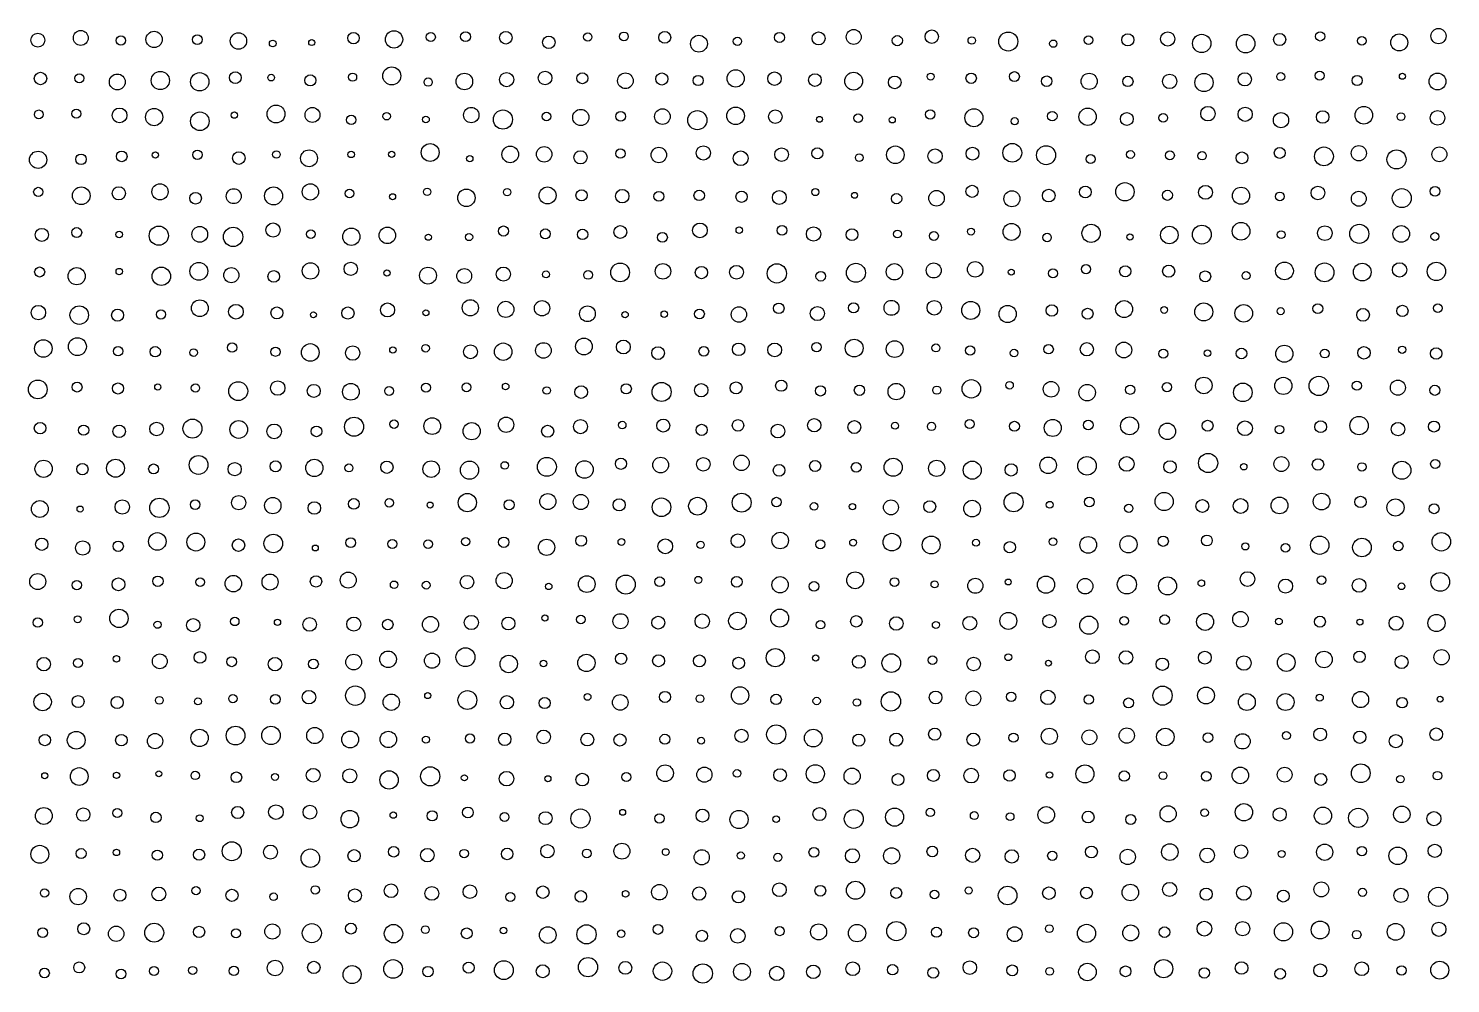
# Model space of a CAD drawing. Extents: x -295 to 305, y -195 to 205.
# Drawn here: x -218.7 to -145.3, y -194.7 to -145.4 of the extents above; entities that cross this region are included whole.
import ezdxf

# ---------------------------------------------------------------- set-up
doc = ezdxf.new("R2010")
doc.units = 0

msp = doc.modelspace()

# ---------------------------------------------------------------- linework, layer by layer
at = {"layer": 'VIA'}
for centre, radius in [((-218.1678, -146.0152), 0.3583), ((-215.9524, -145.8991), 0.3835), ((-213.8862, -146.0308), 0.239), ((-212.1715, -145.9782), 0.4208), ((-209.9459, -145.9888), 0.2483), ((-207.8234, -146.057), 0.4224), ((-201.8921, -145.9078), 0.2956), ((-199.8049, -145.9773), 0.4462), ((-197.9094, -145.8552), 0.2354), ((-196.1193, -145.8369), 0.2548), ((-194.0381, -145.8897), 0.3239), ((-191.8202, -146.1258), 0.3224), ((-189.8164, -145.8533), 0.2164), ((-187.9498, -145.8198), 0.2245), ((-185.8479, -145.8702), 0.3061), ((-184.0851, -146.1968), 0.4351), ((-182.1003, -146.0734), 0.2138), ((-179.9313, -145.8714), 0.2591), ((-177.9166, -145.9255), 0.3334), ((-176.1075, -145.8477), 0.3866), ((-173.858, -146.0396), 0.2636), ((-172.0814, -145.8345), 0.3465), ((-170.0187, -146.033), 0.1941), ((-168.1378, -146.0844), 0.4902), ((-164.0003, -146.0156), 0.2257), ((-161.9735, -145.9985), 0.313), ((-159.9194, -145.9524), 0.366), ((-158.1642, -146.1851), 0.4717), ((-155.9023, -146.1956), 0.477), ((-154.1477, -145.9816), 0.3158), ((-152.0597, -145.8207), 0.2374), ((-149.9122, -146.0498), 0.2198), ((-147.981, -146.1322), 0.4364), ((-145.958, -145.8034), 0.393), ((-206.0597, -146.1872), 0.1723), ((-204.0462, -146.1373), 0.1557), ((-165.8185, -146.1953), 0.1879), ((-218.0309, -147.9924), 0.3208), ((-216.0264, -147.9795), 0.2317), ((-214.0715, -148.1681), 0.4083), ((-211.8536, -148.0948), 0.4694), ((-209.8202, -148.1622), 0.4734), ((-207.9853, -147.9484), 0.3058), ((-206.1375, -147.9479), 0.1716), ((-204.1169, -148.0914), 0.2859), ((-201.9414, -147.9219), 0.2107), ((-199.9201, -147.8562), 0.4639), ((-198.0442, -148.1762), 0.2129), ((-196.1778, -148.1455), 0.4272), ((-193.9994, -148.05), 0.3632), ((-192.0161, -147.965), 0.3505), ((-190.0948, -147.978), 0.2831), ((-187.8763, -148.109), 0.4047), ((-186.0005, -148.0153), 0.3121), ((-184.122, -148.0939), 0.2626), ((-182.1913, -147.9872), 0.4432), ((-180.1886, -147.9983), 0.3474), ((-178.105, -148.0732), 0.3246), ((-176.1093, -148.1299), 0.4601), ((-173.9897, -148.1935), 0.325), ((-172.137, -147.895), 0.1765), ((-170.0523, -147.9793), 0.2684), ((-167.8199, -147.8906), 0.2526), ((-166.159, -148.1338), 0.2721), ((-163.9679, -148.1373), 0.4156), ((-161.9718, -148.1421), 0.2669), ((-159.8184, -148.1398), 0.3708), ((-158.047, -148.1996), 0.4698), ((-155.9472, -148.0345), 0.3429), ((-154.0931, -147.8929), 0.2066), ((-152.0829, -147.8407), 0.2353), ((-150.1507, -148.0969), 0.2624), ((-147.8185, -147.8759), 0.1556), ((-146.0097, -148.144), 0.4355), ((-213.9555, -149.895), 0.3813), ((-212.1708, -149.9808), 0.4449), ((-205.8878, -149.8236), 0.4616), ((-204.0086, -149.8711), 0.385), ((-195.8216, -149.8776), 0.3967), ((-185.9666, -149.9561), 0.4021), ((-182.1944, -149.9159), 0.4544), ((-169.9126, -150.0169), 0.464), ((-164.047, -149.966), 0.4462), ((-157.8453, -149.8053), 0.3742), ((-155.9263, -149.8381), 0.3659), ((-149.8085, -149.8856), 0.4538), ((-218.1204, -149.8416), 0.226), ((-216.1796, -149.8067), 0.237), ((-209.8133, -150.1958), 0.4782), ((-208.0358, -149.8808), 0.1634), ((-202.0075, -150.1236), 0.2427), ((-200.1825, -149.9377), 0.1925), ((-198.1594, -150.1021), 0.1718), ((-194.1895, -150.1092), 0.4939), ((-191.9488, -149.9464), 0.2201), ((-190.1745, -150.0019), 0.4198), ((-188.1215, -149.9436), 0.248), ((-184.1677, -150.1396), 0.4928), ((-180.1504, -149.9599), 0.3504), ((-177.8704, -150.0982), 0.1511), ((-175.8739, -150.0377), 0.218), ((-174.1208, -150.1242), 0.1585), ((-172.1642, -149.8456), 0.2441), ((-167.8083, -150.1966), 0.1859), ((-165.8698, -149.9325), 0.2464), ((-162.0267, -150.078), 0.331), ((-160.1485, -150.0169), 0.225), ((-154.0789, -150.1403), 0.3923), ((-151.9328, -149.9748), 0.3209), ((-147.8948, -149.959), 0.1997), ((-146.0089, -150.021), 0.379), ((-218.152, -152.1828), 0.445), ((-213.8434, -152.0073), 0.2735), ((-209.9367, -151.9222), 0.2441), ((-205.8672, -151.91), 0.1956), ((-204.1854, -152.1067), 0.4347), ((-202.0159, -151.9061), 0.1663), ((-199.9244, -151.9011), 0.1619), ((-197.9413, -151.8051), 0.4593), ((-193.8136, -151.9032), 0.428), ((-192.0637, -151.899), 0.3998), ((-190.1929, -152.0556), 0.3421), ((-188.1332, -151.8633), 0.2426), ((-186.152, -151.9352), 0.396), ((-183.8583, -151.8286), 0.3655), ((-181.9337, -152.1031), 0.3796), ((-179.8273, -151.9164), 0.3506), ((-177.9798, -151.8538), 0.2856), ((-173.9591, -151.9239), 0.4526), ((-171.9112, -151.9961), 0.3728), ((-169.9826, -151.8651), 0.3329), ((-167.9317, -151.8222), 0.4841), ((-166.1897, -151.9462), 0.4907), ((-161.8391, -151.9104), 0.2051), ((-159.8068, -151.9543), 0.2301), ((-158.147, -151.9743), 0.2169), ((-154.1433, -151.8291), 0.2792), ((-151.8652, -152.0067), 0.4852), ((-150.0675, -151.8438), 0.3928), ((-148.1247, -152.1637), 0.4933), ((-145.9125, -151.9028), 0.3828), ((-215.9408, -152.1581), 0.271), ((-212.1056, -151.9398), 0.1616), ((-207.8045, -152.0941), 0.3259), ((-195.8992, -152.1224), 0.1637), ((-175.8181, -152.0728), 0.1958), ((-163.8951, -152.1471), 0.2302), ((-156.0913, -152.0829), 0.305), ((-218.1438, -153.8405), 0.2385), ((-215.9296, -154.0359), 0.4537), ((-213.9925, -153.913), 0.3428), ((-211.8682, -153.8322), 0.4164), ((-210.0338, -154.1667), 0.3008), ((-208.0689, -154.0589), 0.3841), ((-206.0134, -154.0459), 0.4622), ((-204.1154, -153.8368), 0.4209), ((-202.0984, -153.9261), 0.2213), ((-199.8806, -154.0887), 0.1584), ((-198.098, -153.8339), 0.1906), ((-196.0725, -154.1423), 0.45), ((-193.9702, -153.8507), 0.1854), ((-191.8912, -154.0216), 0.4374), ((-190.137, -154.015), 0.2866), ((-188.0396, -154.058), 0.348), ((-186.1517, -154.0699), 0.2547), ((-184.0704, -154.0181), 0.2706), ((-181.8865, -154.0917), 0.289), ((-179.9414, -154.129), 0.3574), ((-178.0846, -153.8462), 0.1841), ((-176.0617, -154.0144), 0.1516), ((-173.8965, -154.1869), 0.2667), ((-171.8378, -154.165), 0.401), ((-170.0063, -153.8101), 0.3131), ((-167.9515, -154.1926), 0.4153), ((-166.0499, -154.0284), 0.3259), ((-164.1655, -153.8442), 0.3052), ((-162.1263, -153.8324), 0.4723), ((-159.9351, -154.0132), 0.2602), ((-157.969, -153.8613), 0.3552), ((-156.1378, -154.0365), 0.4419), ((-154.1368, -154.0698), 0.2252), ((-152.1774, -153.8945), 0.3521), ((-150.0669, -154.1908), 0.3828), ((-147.8507, -154.16), 0.4893), ((-146.1396, -153.8082), 0.2449), ((-156.1371, -155.868), 0.4548), ((-217.9601, -156.0539), 0.3362), ((-216.1639, -155.9339), 0.2571), ((-213.9685, -156.0377), 0.1696), ((-211.9309, -156.0951), 0.496), ((-209.8198, -156.0282), 0.4075), ((-208.0983, -156.1575), 0.4991), ((-206.0397, -155.8077), 0.3659), ((-204.0944, -156.0213), 0.2242), ((-202.0055, -156.1497), 0.4455), ((-200.1483, -156.0811), 0.4263), ((-198.0332, -156.1739), 0.1589), ((-195.9364, -156.1642), 0.1865), ((-194.1564, -155.8547), 0.2614), ((-192.0012, -156.0024), 0.2549), ((-190.0848, -156.0274), 0.2674), ((-188.1383, -155.9069), 0.3313), ((-185.9666, -156.183), 0.253), ((-184.0329, -155.8221), 0.3769), ((-182.0051, -155.8118), 0.167), ((-179.8012, -155.8206), 0.2509), ((-178.1767, -156.0063), 0.3692), ((-176.1949, -156.0436), 0.303), ((-173.8505, -156.0118), 0.2008), ((-171.9749, -156.1097), 0.232), ((-170.0577, -155.885), 0.1763), ((-167.9696, -155.8999), 0.4379), ((-166.1391, -156.1904), 0.2172), ((-163.869, -155.9734), 0.4691), ((-161.8642, -156.1669), 0.1637), ((-159.8361, -156.0628), 0.4527), ((-158.1609, -156.0395), 0.4855), ((-154.0723, -156.0433), 0.2025), ((-151.8191, -155.9665), 0.3781), ((-150.0429, -156.0017), 0.4926), ((-147.8789, -156.0067), 0.429), ((-146.1427, -156.1364), 0.2043), ((-209.8681, -157.9323), 0.4591), ((-204.1094, -157.9126), 0.4233), ((-202.0385, -157.8046), 0.3436), ((-188.1482, -157.9912), 0.4836), ((-185.9385, -157.9344), 0.3996), ((-180.0679, -158.0422), 0.4966), ((-175.9918, -158.0098), 0.4898), ((-174.0063, -157.959), 0.4217), ((-171.9817, -157.8898), 0.386), ((-169.843, -157.8334), 0.3992), ((-164.1296, -157.822), 0.2383), ((-159.8677, -157.9213), 0.3122), ((-153.8987, -157.916), 0.4565), ((-151.8316, -157.988), 0.4848), ((-149.8905, -157.9735), 0.4565), ((-147.9659, -157.8584), 0.3687), ((-146.067, -157.9385), 0.472), ((-218.0738, -157.9678), 0.2594), ((-216.1636, -158.1868), 0.4434), ((-213.9689, -157.9454), 0.1654), ((-211.8005, -158.1901), 0.4745), ((-208.1934, -158.133), 0.3886), ((-206.0039, -158.1976), 0.3033), ((-200.1667, -158.0197), 0.1631), ((-198.0532, -158.1556), 0.4359), ((-196.1866, -158.1762), 0.382), ((-194.1667, -158.079), 0.3636), ((-191.9651, -158.093), 0.1775), ((-189.8019, -158.1214), 0.2249), ((-183.9573, -157.9958), 0.3194), ((-182.149, -157.98), 0.3546), ((-177.8038, -158.1873), 0.2493), ((-167.9819, -157.9757), 0.1541), ((-165.8339, -158.039), 0.2312), ((-162.1099, -157.9339), 0.2912), ((-157.9864, -158.1956), 0.2827), ((-155.8805, -158.1538), 0.2055), ((-218.1372, -160.061), 0.3738), ((-216.0321, -160.1911), 0.4766), ((-209.8132, -159.836), 0.4324), ((-207.9536, -160.0164), 0.3802), ((-205.8451, -160.077), 0.3076), ((-202.1804, -160.0847), 0.3143), ((-200.1353, -159.9255), 0.361), ((-195.8714, -159.814), 0.4188), ((-194.0426, -159.8961), 0.4161), ((-192.1733, -159.8389), 0.3944), ((-189.8342, -160.1211), 0.4077), ((-182.0253, -160.1595), 0.3968), ((-179.9693, -159.8396), 0.2724), ((-177.9791, -160.1122), 0.3644), ((-176.1112, -159.8179), 0.2608), ((-174.1599, -159.8161), 0.3848), ((-171.952, -159.8133), 0.3738), ((-170.0717, -159.9461), 0.4652), ((-168.1717, -160.1349), 0.4447), ((-165.895, -159.9565), 0.2975), ((-162.1647, -159.8812), 0.4376), ((-160.1031, -159.9271), 0.1756), ((-158.0578, -160.0281), 0.4654), ((-155.9995, -160.0992), 0.455), ((-154.0964, -159.9844), 0.1839), ((-152.1792, -159.8585), 0.2542), ((-147.8201, -159.9747), 0.2898), ((-145.9888, -159.8305), 0.2226), ((-214.0527, -160.1944), 0.3083), ((-211.818, -160.1562), 0.2373), ((-203.959, -160.1732), 0.1518), ((-198.158, -160.073), 0.1539), ((-187.8941, -160.1676), 0.1655), ((-185.8736, -160.1395), 0.1665), ((-184.0571, -160.1335), 0.2525), ((-164.0464, -160.1174), 0.2802), ((-149.8483, -160.1775), 0.3274), ((-217.8855, -161.9104), 0.4507), ((-216.1277, -161.8157), 0.4616), ((-214.0314, -162.0525), 0.2429), ((-212.1125, -162.0765), 0.2669), ((-210.1385, -162.1228), 0.1947), ((-208.1501, -161.8681), 0.241), ((-205.9153, -162.0826), 0.2342), ((-204.1218, -162.1169), 0.4541), ((-201.9353, -162.1483), 0.3704), ((-199.8619, -161.9926), 0.1649), ((-198.1775, -161.9016), 0.1938), ((-195.8625, -162.0807), 0.3562), ((-194.1748, -162.0798), 0.4508), ((-192.1041, -162.013), 0.401), ((-190.0124, -161.8095), 0.4306), ((-187.9805, -161.8337), 0.358), ((-186.1917, -162.1506), 0.3295), ((-183.8336, -162.0581), 0.2499), ((-182.0347, -161.9589), 0.3226), ((-180.1804, -161.9876), 0.3569), ((-178.0225, -161.8411), 0.2392), ((-176.0814, -161.8909), 0.4593), ((-173.9954, -161.9426), 0.4335), ((-171.8701, -161.8823), 0.2047), ((-170.103, -162.017), 0.2354), ((-167.8387, -162.1486), 0.194), ((-166.0589, -161.9505), 0.2455), ((-164.087, -161.9528), 0.3421), ((-162.1821, -161.9903), 0.4084), ((-160.1494, -162.1841), 0.2347), ((-157.8723, -162.1532), 0.1714), ((-156.1143, -162.1721), 0.2736), ((-153.9069, -162.1828), 0.4405), ((-151.8248, -162.1737), 0.2266), ((-149.8013, -162.1349), 0.3199), ((-147.8326, -161.9764), 0.1867), ((-146.0825, -162.1708), 0.295), ((-158.0581, -163.8194), 0.4255), ((-153.9587, -163.8415), 0.4423), ((-152.1328, -163.8428), 0.4956), ((-218.1691, -164.0217), 0.4818), ((-216.1422, -163.9018), 0.2545), ((-214.0312, -163.9741), 0.2858), ((-211.9809, -163.9011), 0.1586), ((-210.0416, -163.9495), 0.2148), ((-207.8348, -164.1107), 0.4879), ((-205.8013, -163.9525), 0.3746), ((-203.9414, -164.1), 0.3357), ((-202.0281, -164.1446), 0.4299), ((-200.0568, -164.1015), 0.2282), ((-198.1572, -163.9314), 0.2346), ((-196.0659, -163.9139), 0.2264), ((-194.0494, -163.8718), 0.1708), ((-191.9343, -164.0771), 0.1944), ((-190.1572, -164.1626), 0.3272), ((-187.8316, -163.9921), 0.2637), ((-186.01, -164.1529), 0.4922), ((-183.97, -164.0662), 0.3449), ((-182.1701, -163.9423), 0.3068), ((-179.8437, -163.8333), 0.2869), ((-177.8186, -164.0962), 0.2661), ((-175.8097, -164.0665), 0.2673), ((-173.914, -164.133), 0.424), ((-171.8203, -164.0619), 0.2134), ((-170.0426, -163.9931), 0.4744), ((-168.0735, -163.8091), 0.1945), ((-165.9309, -164.0126), 0.4018), ((-164.0712, -164.1886), 0.4251), ((-161.8515, -164.0388), 0.2384), ((-159.9565, -163.9047), 0.2408), ((-156.0462, -164.1763), 0.4775), ((-150.1666, -163.8307), 0.2376), ((-148.0529, -163.9315), 0.3892), ((-146.1433, -164.0681), 0.2608), ((-210.1949, -166.0424), 0.4901), ((-207.811, -166.0881), 0.4575), ((-201.8654, -165.9458), 0.4931), ((-199.8048, -165.8134), 0.2156), ((-197.834, -165.9142), 0.4312), ((-194.0275, -165.8422), 0.3933), ((-190.1905, -165.9411), 0.3627), ((-188.0412, -165.8613), 0.1941), ((-185.9239, -165.8854), 0.3327), ((-182.0719, -165.8769), 0.2979), ((-178.1398, -165.8706), 0.3426), ((-176.074, -165.9636), 0.3351), ((-170.1292, -165.808), 0.2323), ((-167.8203, -165.9234), 0.2571), ((-165.8459, -166.0098), 0.4375), ((-164.0131, -165.8574), 0.2449), ((-161.8837, -165.9), 0.4638), ((-157.8631, -165.8963), 0.2816), ((-155.9351, -166.0233), 0.3797), ((-152.0343, -165.9466), 0.3029), ((-150.054, -165.8876), 0.4738), ((-146.1914, -165.9369), 0.2858), ((-218.0487, -166.0203), 0.3001), ((-215.8043, -166.1232), 0.2641), ((-213.9706, -166.1843), 0.3212), ((-212.0466, -166.0624), 0.3532), ((-205.9829, -166.1845), 0.3782), ((-203.8001, -166.1863), 0.2754), ((-195.8003, -166.1773), 0.4427), ((-191.8843, -166.1807), 0.3112), ((-183.945, -166.1112), 0.2903), ((-180.0147, -166.1696), 0.3556), ((-173.9737, -165.8948), 0.1799), ((-172.0967, -165.9298), 0.2135), ((-159.9377, -166.1859), 0.4263), ((-154.1533, -166.0949), 0.2197), ((-148.0463, -166.0693), 0.3473), ((-217.8685, -168.1162), 0.4449), ((-215.8675, -168.1329), 0.2915), ((-214.1621, -168.0844), 0.4633), ((-212.1981, -168.1242), 0.2578), ((-209.8816, -167.9163), 0.4842), ((-208.0193, -168.1324), 0.3409), ((-205.9115, -167.9843), 0.2846), ((-203.9131, -168.0711), 0.4455), ((-202.1278, -168.0709), 0.2074), ((-200.1698, -168.0366), 0.3151), ((-197.8894, -168.1327), 0.4241), ((-195.9123, -168.1838), 0.4687), ((-194.0969, -167.9391), 0.1907), ((-191.9237, -168.0139), 0.489), ((-189.9866, -168.1544), 0.4509), ((-188.1073, -167.8569), 0.2874), ((-186.0583, -167.9221), 0.4058), ((-183.8595, -167.8814), 0.3475), ((-181.8904, -167.8061), 0.3979), ((-178.0947, -167.97), 0.286), ((-175.978, -168.0386), 0.2512), ((-174.0717, -168.0364), 0.4667), ((-171.8323, -168.0914), 0.4156), ((-169.9972, -168.1857), 0.4662), ((-167.9885, -168.1757), 0.3161), ((-166.0809, -167.9362), 0.4288), ((-164.0809, -167.962), 0.4788), ((-162.0322, -167.8636), 0.3814), ((-159.8009, -168.0175), 0.3186), ((-157.8362, -167.8175), 0.4949), ((-156.0003, -168.0067), 0.1681), ((-154.0588, -167.8693), 0.3847), ((-152.1723, -167.8901), 0.2956), ((-149.9066, -168.0173), 0.2179), ((-147.8475, -168.189), 0.4673), ((-146.1283, -167.8633), 0.2352), ((-179.952, -168.193), 0.3001), ((-167.8618, -169.8402), 0.4901), ((-160.1029, -169.8029), 0.4708), ((-218.0658, -170.1876), 0.4325), ((-215.9858, -170.1952), 0.1586), ((-213.8113, -170.0847), 0.3727), ((-211.9013, -170.1266), 0.4971), ((-210.0556, -169.9627), 0.2456), ((-207.8132, -169.8616), 0.3694), ((-206.0538, -170.0138), 0.4223), ((-203.9107, -170.1392), 0.3204), ((-201.8764, -169.9264), 0.2782), ((-200.0512, -169.8717), 0.2181), ((-197.9431, -169.9842), 0.1552), ((-196.026, -169.8582), 0.4716), ((-193.8732, -169.9696), 0.2603), ((-191.876, -169.8023), 0.4132), ((-190.1739, -169.8282), 0.3888), ((-188.1993, -169.9736), 0.3114), ((-186.0178, -170.0976), 0.4794), ((-184.159, -170.0421), 0.4567), ((-181.8838, -169.8612), 0.4873), ((-180.0895, -169.8309), 0.2454), ((-178.1471, -170.0563), 0.1958), ((-176.1707, -170.0659), 0.1626), ((-174.1866, -170.1028), 0.3851), ((-172.1854, -170.0668), 0.3075), ((-170.0008, -170.1692), 0.4293), ((-166.0003, -169.969), 0.176), ((-163.9587, -169.8251), 0.2468), ((-161.9266, -170.1545), 0.217), ((-158.1337, -170.0338), 0.3314), ((-156.1617, -170.0315), 0.3805), ((-154.153, -170.003), 0.4333), ((-151.9855, -169.8044), 0.4319), ((-149.9825, -169.8239), 0.2947), ((-148.1783, -170.1101), 0.4441), ((-146.1857, -170.1774), 0.2538), ((-212.0045, -171.8605), 0.4531), ((-210.0199, -171.893), 0.4618), ((-206.0287, -171.9655), 0.4788), ((-190.156, -171.8266), 0.2807), ((-182.0777, -171.8265), 0.3527), ((-179.8955, -171.8137), 0.426), ((-174.1388, -171.8975), 0.4552), ((-157.9001, -171.8116), 0.2801), ((-145.8155, -171.8768), 0.4779), ((-217.9631, -172.007), 0.3193), ((-215.8525, -172.1984), 0.3719), ((-214.0249, -172.1093), 0.2668), ((-207.8253, -172.0522), 0.3225), ((-203.8607, -172.1995), 0.1504), ((-202.0337, -171.9279), 0.2518), ((-199.8881, -171.9885), 0.2317), ((-198.0478, -172.0022), 0.226), ((-196.1103, -171.8713), 0.2174), ((-194.1506, -171.9057), 0.2669), ((-191.9397, -172.1639), 0.4198), ((-188.0785, -171.8867), 0.177), ((-185.8237, -172.1144), 0.3803), ((-184.0005, -172.0359), 0.1873), ((-177.8278, -172.0107), 0.2281), ((-176.1367, -171.9234), 0.1766), ((-172.1116, -172.0429), 0.4612), ((-169.8021, -171.9298), 0.1781), ((-168.061, -172.1613), 0.2933), ((-165.8319, -171.8748), 0.1955), ((-164.0185, -172.0376), 0.4291), ((-161.9435, -172.0126), 0.4426), ((-160.1511, -171.8508), 0.2648), ((-155.918, -172.116), 0.1858), ((-153.8436, -172.1842), 0.2222), ((-152.0813, -172.0546), 0.4721), ((-149.9068, -172.174), 0.4782), ((-148.0305, -172.0963), 0.243), ((-218.1725, -173.93), 0.4152), ((-214.011, -174.0757), 0.3306), ((-211.9757, -173.9135), 0.2676), ((-209.8019, -173.9587), 0.2224), ((-208.0882, -174.0344), 0.4259), ((-206.1958, -173.9525), 0.4131), ((-203.8264, -173.9199), 0.2945), ((-202.1668, -173.8559), 0.4127), ((-196.0411, -173.9533), 0.3452), ((-194.1281, -173.8815), 0.4154), ((-189.8656, -174.0607), 0.4293), ((-187.8587, -174.0833), 0.4923), ((-186.1065, -173.939), 0.2478), ((-184.1192, -173.8424), 0.1804), ((-182.1365, -173.9448), 0.2761), ((-179.8992, -174.097), 0.4204), ((-176.0292, -173.8636), 0.4351), ((-174.0057, -173.9566), 0.2266), ((-166.195, -174.0891), 0.444), ((-162.0253, -174.0755), 0.4938), ((-159.9273, -174.1537), 0.4623), ((-155.8053, -173.8013), 0.3787), ((-151.9909, -173.8568), 0.2298), ((-145.8695, -173.9473), 0.4851), ((-216.1563, -174.1124), 0.2391), ((-199.8028, -174.0931), 0.1916), ((-198.1454, -174.1172), 0.2008), ((-191.8292, -174.1816), 0.1652), ((-178.1526, -174.1793), 0.2487), ((-171.9393, -174.0761), 0.18), ((-169.8382, -174.1452), 0.3893), ((-168.142, -173.9517), 0.1531), ((-164.1749, -174.1689), 0.3993), ((-158.1847, -174.0124), 0.1692), ((-153.8448, -174.1617), 0.3617), ((-150.0508, -174.125), 0.3538), ((-147.8726, -174.1731), 0.1705), ((-218.173, -176.0458), 0.241), ((-216.111, -175.8753), 0.1792), ((-213.9843, -175.8265), 0.4748), ((-210.1553, -176.1779), 0.3419), ((-208.0116, -175.9875), 0.2154), ((-205.811, -176.0275), 0.1599), ((-204.1548, -176.1393), 0.3497), ((-201.8804, -176.1222), 0.3608), ((-200.1251, -176.1443), 0.2699), ((-197.924, -176.1414), 0.4128), ((-195.8199, -176.0411), 0.3667), ((-193.908, -176.0913), 0.3331), ((-192.0274, -175.8072), 0.1567), ((-190.1737, -175.8815), 0.2204), ((-188.1279, -175.9742), 0.3894), ((-186.1835, -176.0498), 0.3323), ((-183.9123, -175.9762), 0.3751), ((-182.0998, -175.9622), 0.454), ((-179.9224, -175.8138), 0.4626), ((-177.8193, -176.1561), 0.2175), ((-175.9734, -175.98), 0.2944), ((-173.9108, -176.0929), 0.3489), ((-170.1225, -176.0787), 0.3554), ((-168.1345, -175.9585), 0.4377), ((-166.0185, -175.9695), 0.3418), ((-163.9839, -176.1802), 0.4679), ((-162.1675, -175.9565), 0.2191), ((-160.0757, -175.8989), 0.2501), ((-157.9896, -176.01), 0.4369), ((-156.1679, -175.8706), 0.4015), ((-154.1862, -175.9888), 0.1738), ((-152.0736, -175.9971), 0.2834), ((-150.0068, -176.0198), 0.1545), ((-148.1492, -176.0778), 0.3601), ((-146.064, -176.0691), 0.4433), ((-211.9942, -176.1544), 0.1862), ((-171.8687, -176.1661), 0.1818), ((-196.1235, -177.829), 0.4868), ((-180.1472, -177.8539), 0.4718), ((-217.861, -178.188), 0.3458), ((-216.0933, -178.1297), 0.2318), ((-214.1174, -177.9105), 0.1686), ((-211.8781, -178.0405), 0.3826), ((-209.8079, -177.8402), 0.2998), ((-208.1738, -178.0621), 0.2573), ((-205.94, -178.1901), 0.3473), ((-203.9585, -178.1811), 0.2543), ((-201.8847, -178.0819), 0.4041), ((-200.1097, -177.9382), 0.4288), ((-197.846, -178.0082), 0.3922), ((-193.8898, -178.1792), 0.4494), ((-192.0993, -178.1547), 0.1647), ((-189.8846, -178.1255), 0.4458), ((-188.0958, -177.9096), 0.2892), ((-186.1663, -178.0122), 0.3073), ((-184.0642, -178.0222), 0.3093), ((-182.041, -178.1351), 0.3052), ((-178.0668, -177.8688), 0.1585), ((-175.8393, -178.0703), 0.3315), ((-174.1677, -178.1337), 0.4808), ((-172.0432, -177.978), 0.2235), ((-169.9234, -178.1789), 0.3471), ((-168.1367, -177.8306), 0.1752), ((-166.0684, -178.1358), 0.1506), ((-163.8021, -177.8051), 0.3545), ((-162.0719, -177.8436), 0.3474), ((-160.1948, -178.194), 0.3191), ((-158.0052, -177.8499), 0.3315), ((-155.9921, -178.1302), 0.3747), ((-153.8054, -178.1033), 0.4572), ((-151.8604, -177.9468), 0.4262), ((-150.03, -177.8075), 0.2929), ((-147.8635, -178.0791), 0.3357), ((-145.8014, -177.8312), 0.3939), ((-204.1907, -179.8906), 0.3471), ((-201.8027, -179.8119), 0.4992), ((-196.021, -180.0397), 0.486), ((-185.8352, -179.8759), 0.2868), ((-181.9657, -179.8038), 0.4493), ((-174.1916, -180.1108), 0.4992), ((-171.8858, -179.9055), 0.3304), ((-169.9388, -179.9484), 0.382), ((-166.0946, -179.904), 0.3695), ((-160.1836, -179.8114), 0.4953), ((-157.9445, -179.8053), 0.4331), ((-149.9774, -180.0121), 0.418), ((-217.921, -180.1388), 0.4503), ((-216.0907, -180.1144), 0.3092), ((-214.0747, -180.1651), 0.3113), ((-211.9061, -180.0508), 0.2014), ((-209.9156, -180.1096), 0.1794), ((-208.1108, -179.9659), 0.2171), ((-205.9273, -179.9991), 0.25), ((-199.9471, -180.1481), 0.4215), ((-198.0654, -179.8065), 0.1567), ((-193.986, -180.1542), 0.3451), ((-192.037, -180.1933), 0.2881), ((-189.824, -179.8771), 0.1728), ((-188.1423, -180.1591), 0.4022), ((-184.0283, -179.9633), 0.1999), ((-180.1052, -180.0066), 0.2697), ((-178.0152, -180.0854), 0.1911), ((-175.9412, -180.1647), 0.1916), ((-167.9897, -179.8706), 0.2473), ((-163.9894, -180.0107), 0.2443), ((-161.9373, -180.1834), 0.2535), ((-155.8359, -180.1421), 0.434), ((-153.8402, -180.14), 0.4364), ((-152.0827, -179.9166), 0.185), ((-147.8371, -180.1755), 0.2712), ((-145.8775, -179.9922), 0.1509), ((-217.8016, -182.1008), 0.2945), ((-216.1881, -182.1119), 0.4579), ((-213.8605, -182.1096), 0.2972), ((-212.1237, -182.1538), 0.3933), ((-209.8286, -181.9921), 0.4454), ((-207.9733, -181.8723), 0.4829), ((-206.1485, -181.8615), 0.477), ((-203.8886, -181.8678), 0.4179), ((-202.0654, -182.0742), 0.435), ((-200.0972, -182.0701), 0.4222), ((-195.8905, -182.0195), 0.2364), ((-194.0963, -182.0631), 0.3211), ((-192.0907, -181.9418), 0.3531), ((-189.8387, -182.074), 0.3322), ((-188.1559, -182.098), 0.3126), ((-185.8392, -182.0596), 0.2582), ((-181.8932, -181.8815), 0.3379), ((-180.102, -181.8132), 0.4963), ((-178.1926, -181.9984), 0.4539), ((-175.8456, -182.1067), 0.3086), ((-173.9121, -182.0819), 0.3383), ((-171.9298, -181.8009), 0.3132), ((-169.9418, -182.0782), 0.3331), ((-167.8699, -181.978), 0.2345), ((-166.0187, -181.908), 0.4179), ((-163.9561, -181.9593), 0.3825), ((-162.0294, -181.8704), 0.3938), ((-160.0395, -181.9416), 0.4506), ((-157.8444, -181.9726), 0.2489), ((-156.0611, -182.1682), 0.3939), ((-153.8011, -181.8678), 0.2077), ((-152.0592, -181.8124), 0.3277), ((-150.0197, -181.956), 0.3191), ((-148.1622, -182.1561), 0.3405), ((-146.0765, -181.803), 0.3237), ((-198.1604, -182.0808), 0.1837), ((-183.9739, -182.1335), 0.1758), ((-217.8077, -183.942), 0.1589), ((-216.0338, -183.9817), 0.4573), ((-214.1064, -183.9195), 0.1665), ((-211.9284, -183.8406), 0.1513), ((-210.0502, -183.9277), 0.2152), ((-207.9322, -184.0215), 0.2741), ((-205.9413, -184.0031), 0.18), ((-203.9712, -183.9193), 0.3539), ((-202.0831, -183.9488), 0.3638), ((-200.0601, -184.1562), 0.4714), ((-197.9382, -183.9718), 0.4969), ((-196.1784, -184.0486), 0.1569), ((-194.0031, -184.0923), 0.3764), ((-191.872, -184.0956), 0.1553), ((-190.103, -184.1381), 0.3279), ((-187.8314, -184.0066), 0.2337), ((-185.8326, -183.8131), 0.4311), ((-183.8036, -183.8858), 0.3904), ((-182.1197, -183.821), 0.1933), ((-179.9039, -183.9071), 0.3283), ((-178.0881, -183.8419), 0.4694), ((-176.1889, -183.9669), 0.4171), ((-173.8206, -184.1355), 0.3028), ((-172.0005, -183.9251), 0.3101), ((-170.0522, -183.9329), 0.3784), ((-168.0714, -183.9311), 0.2961), ((-166.0141, -183.902), 0.1647), ((-164.1846, -183.8455), 0.4651), ((-162.157, -183.9562), 0.2653), ((-160.1585, -183.9338), 0.1998), ((-157.9333, -183.9668), 0.2507), ((-156.1765, -183.9253), 0.427), ((-153.8899, -183.8868), 0.3826), ((-152.0283, -184.1311), 0.3046), ((-149.9666, -183.8115), 0.484), ((-147.9239, -184.1158), 0.192), ((-146.0082, -183.9374), 0.2227), ((-205.8917, -185.8161), 0.3765), ((-204.1409, -185.819), 0.3543), ((-155.9911, -185.8229), 0.4483), ((-217.8592, -186.0142), 0.4342), ((-215.8224, -185.9469), 0.3433), ((-214.0741, -185.8658), 0.2342), ((-212.0783, -186.0884), 0.2662), ((-209.8208, -186.131), 0.1763), ((-207.865, -185.8356), 0.3121), ((-202.0836, -186.1806), 0.4514), ((-199.842, -185.9694), 0.1657), ((-197.8402, -186.0094), 0.2629), ((-195.9959, -185.8352), 0.279), ((-194.1081, -186.0705), 0.2304), ((-191.9913, -186.1289), 0.3339), ((-190.1937, -186.1465), 0.4929), ((-188.0166, -185.8283), 0.1531), ((-186.1209, -186.142), 0.2412), ((-183.9024, -185.9949), 0.3329), ((-182.0169, -186.1976), 0.4672), ((-180.1092, -186.183), 0.1695), ((-177.8714, -185.9183), 0.3349), ((-176.104, -186.1679), 0.4877), ((-173.999, -186.0745), 0.4674), ((-172.1598, -185.8325), 0.2131), ((-169.8914, -185.9944), 0.2019), ((-168.0448, -186.0535), 0.2005), ((-166.18, -185.9622), 0.4316), ((-164.0213, -186.071), 0.3058), ((-161.8275, -186.196), 0.2578), ((-159.8994, -185.906), 0.4167), ((-158.0179, -185.8478), 0.1933), ((-154.1457, -185.9369), 0.3402), ((-151.9159, -186.0044), 0.4444), ((-150.1014, -186.1124), 0.4939), ((-147.8489, -185.932), 0.4224), ((-146.1933, -186.153), 0.3626), ((-218.0648, -187.9903), 0.462), ((-208.1707, -187.8342), 0.4893), ((-206.1742, -187.8758), 0.3603), ((-199.8222, -187.8603), 0.2725), ((-193.9718, -187.9732), 0.2968), ((-191.8982, -187.8338), 0.3453), ((-188.0545, -187.8297), 0.4117), ((-178.1584, -187.8855), 0.2532), ((-174.151, -188.0739), 0.4192), ((-172.0558, -187.8488), 0.2755), ((-169.9755, -188.0444), 0.3634), ((-163.8534, -187.8719), 0.307), ((-159.812, -187.877), 0.4264), ((-157.885, -188.0457), 0.3773), ((-156.1365, -187.8571), 0.3468), ((-151.8283, -187.8849), 0.4194), ((-149.9076, -187.8287), 0.2449), ((-148.066, -188.0698), 0.454), ((-146.1522, -187.8116), 0.342), ((-215.9372, -187.9546), 0.2612), ((-214.1172, -187.8941), 0.1675), ((-212.0067, -188.0357), 0.2637), ((-209.8532, -188.0109), 0.2881), ((-204.1178, -188.1948), 0.4772), ((-201.8634, -188.0687), 0.3195), ((-198.0845, -188.0344), 0.3469), ((-196.1915, -187.957), 0.2181), ((-189.8657, -187.9489), 0.2293), ((-185.8, -187.8732), 0.1721), ((-183.9403, -188.1464), 0.3908), ((-181.9295, -188.0569), 0.1864), ((-180.0195, -188.1501), 0.2126), ((-176.1705, -188.0708), 0.3647), ((-167.9575, -188.1025), 0.3427), ((-165.8679, -188.0694), 0.2405), ((-161.9817, -188.1255), 0.3964), ((-154.0421, -187.9741), 0.1754), ((-217.8185, -189.9856), 0.2159), ((-216.087, -190.1716), 0.423), ((-213.9366, -190.1012), 0.3085), ((-211.9256, -190.0399), 0.3567), ((-210.0122, -189.8658), 0.2092), ((-208.1576, -190.1068), 0.3121), ((-203.8622, -189.8277), 0.2186), ((-201.8187, -190.1145), 0.3366), ((-199.9569, -189.8713), 0.3507), ((-197.8548, -190.0079), 0.3552), ((-195.8908, -189.9199), 0.3515), ((-192.1341, -189.9452), 0.3196), ((-190.1763, -190.1636), 0.2975), ((-187.8634, -190.0312), 0.171), ((-186.125, -189.9449), 0.4001), ((-184.0762, -190.0187), 0.342), ((-182.0514, -190.1847), 0.3139), ((-179.9349, -189.8177), 0.3522), ((-177.8256, -189.8706), 0.2781), ((-176.0137, -189.8438), 0.4654), ((-173.9139, -189.982), 0.2847), ((-171.9412, -190.0664), 0.2183), ((-170.1802, -189.8558), 0.186), ((-168.1727, -190.1169), 0.4795), ((-166.0451, -189.9952), 0.3254), ((-164.1057, -189.9825), 0.302), ((-161.846, -189.9602), 0.4258), ((-159.8193, -189.8046), 0.3643), ((-157.9351, -190.0464), 0.3132), ((-155.9949, -189.9886), 0.373), ((-153.9591, -190.146), 0.3056), ((-152.0005, -189.8016), 0.3824), ((-149.8787, -189.9494), 0.2127), ((-147.8926, -190.1084), 0.3655), ((-145.9804, -190.1828), 0.492), ((-206.0155, -190.1783), 0.1936), ((-193.812, -190.1925), 0.2363), ((-217.917, -192.0334), 0.2457), ((-215.8018, -191.8299), 0.3114), ((-214.1281, -192.0897), 0.3959), ((-212.1661, -192.0333), 0.4876), ((-209.8567, -191.9929), 0.2931), ((-207.9505, -192.0692), 0.2345), ((-206.0743, -191.9719), 0.3903), ((-204.041, -192.0566), 0.4916), ((-202.0274, -191.8206), 0.2831), ((-199.8319, -192.0834), 0.474), ((-198.1925, -191.8778), 0.1976), ((-196.057, -192.0664), 0.278), ((-194.1611, -191.9191), 0.1684), ((-191.8762, -192.1549), 0.4304), ((-189.8832, -192.1185), 0.496), ((-188.0938, -192.086), 0.1921), ((-186.197, -191.8641), 0.2542), ((-183.9335, -192.1968), 0.2905), ((-182.0854, -192.1982), 0.3757), ((-179.919, -191.9531), 0.2335), ((-177.9152, -191.993), 0.4137), ((-175.9351, -192.0565), 0.4478), ((-173.9067, -191.9523), 0.4954), ((-171.8364, -192.0115), 0.2584), ((-169.9235, -192.0377), 0.2575), ((-167.8076, -192.1098), 0.3825), ((-166.0223, -191.8253), 0.2039), ((-164.1022, -192.0695), 0.4684), ((-161.8259, -192.0464), 0.4104), ((-160.0839, -192.0042), 0.274), ((-158.0275, -191.8246), 0.3814), ((-156.0552, -191.8267), 0.3704), ((-153.9509, -191.9874), 0.4704), ((-152.0607, -191.8916), 0.4608), ((-150.1771, -192.1351), 0.2228), ((-148.1695, -191.99), 0.4357), ((-145.9409, -191.8591), 0.3647), ((-216.0339, -193.8264), 0.2825), ((-205.9378, -193.8552), 0.3997), ((-203.9391, -193.8241), 0.3189), ((-199.8515, -193.9041), 0.4814), ((-194.1423, -193.9638), 0.4877), ((-189.8042, -193.8112), 0.4949), ((-187.878, -193.8458), 0.3309), ((-185.965, -194.0175), 0.474), ((-176.1572, -193.8943), 0.353), ((-170.1221, -193.8348), 0.3498), ((-160.1292, -193.8904), 0.4712), ((-156.1122, -193.8555), 0.3239), ((-149.9183, -193.8903), 0.3536), ((-145.8948, -193.9638), 0.4622), ((-217.8227, -194.1121), 0.2505), ((-213.8752, -194.161), 0.2533), ((-212.1767, -194.0109), 0.2275), ((-210.1845, -193.9793), 0.2068), ((-208.0573, -194.0051), 0.2403), ((-201.967, -194.1917), 0.4643), ((-198.0531, -194.0392), 0.2682), ((-195.9546, -193.8364), 0.2838), ((-192.1372, -194.0205), 0.3327), ((-183.8873, -194.1371), 0.4983), ((-181.8656, -194.057), 0.4365), ((-180.071, -194.1345), 0.3689), ((-178.1875, -194.0512), 0.3492), ((-174.1028, -193.9418), 0.2662), ((-172.0039, -194.1014), 0.2795), ((-167.9337, -193.9766), 0.279), ((-166.0063, -194.0291), 0.2002), ((-164.0583, -194.0603), 0.452), ((-162.0915, -194.0262), 0.2763), ((-158.0325, -194.1057), 0.2687), ((-154.1228, -194.1532), 0.2775), ((-152.054, -193.9751), 0.3369), ((-147.8633, -193.98), 0.2393)]:
    msp.add_circle(centre, radius, dxfattribs=at)

doc.saveas('drawing.dxf')
